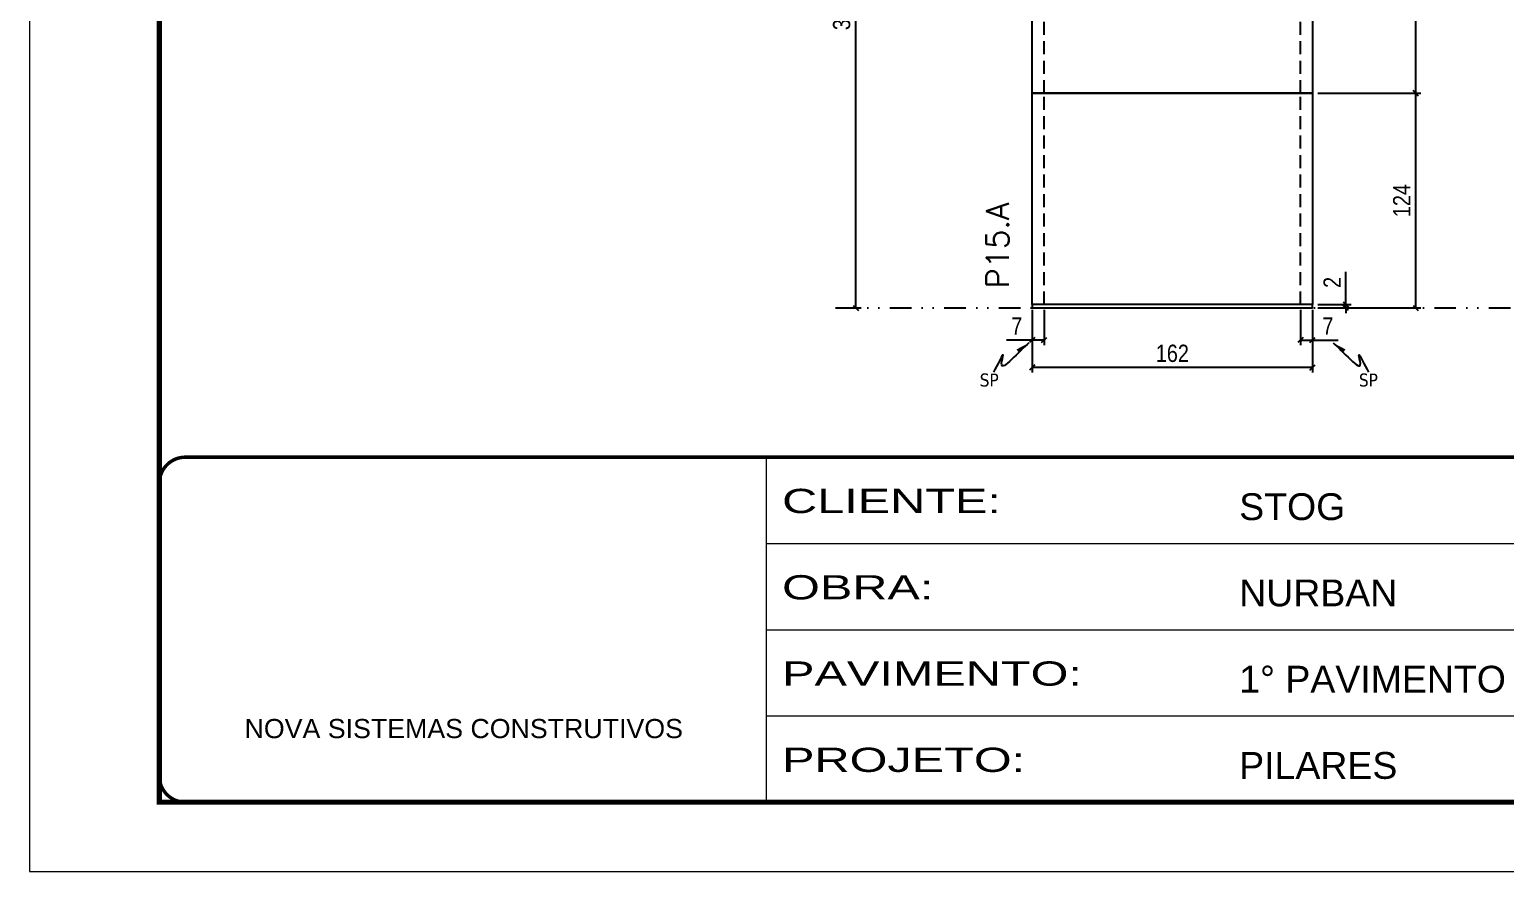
# Model space of a CAD drawing. Header units: millimetres. Extents: x 169816 to 178745, y 96537 to 113647.
# Drawn here: x 173000 to 173852, y 106874 to 107360 of the extents above; entities that cross this region are included whole.
import ezdxf

# ---------------------------------------------------------------- set-up
doc = ezdxf.new("R2010")
doc.units = ezdxf.units.MM
for name, pattern in [('CONTINUO', [0]), ('DASHED', [0.75, 0.5, -0.25]), ('DIVIDE2', [0.625, 0.25, -0.125, 0, -0.125, 0, -0.125]), ('HIDDEN', [0.375, 0.25, -0.125])]:
    doc.linetypes.add(name, pattern=pattern)
for name, color, linetype in [('COTA', 241, 'Continuous'), ('Nível', 160, 'Continuous'), ('Painéis', 200, 'Continuous'), ('Sarrafo de Pressão', 42, 'HIDDEN'), ('texto', 7, 'Continuous')]:
    doc.layers.add(name, color=color, linetype=linetype)
for name, color, linetype, lineweight in [('Folhas', 255, 'Continuous', 9), ('SARRAFO DE PRESSAO', 251, 'DASHED', 9), ('Texto Seção', 7, 'Continuous', 15)]:
    doc.layers.add(name, color=color, linetype=linetype, lineweight=lineweight)
doc.styles.add('ARIAL', font='arial.ttf')
doc.styles.add('COTA TECNICA', font='techl___.ttf', dxfattribs={"height": 10})
doc.styles.add('COTA TECNICA-50', font='techl___.ttf', dxfattribs={"height": 10})
doc.styles.add('REGUA-120', font='ROMANS.shx', dxfattribs={"height": 15})
doc.styles.get("Standard").update_dxf_attribs({"font": 'arial.ttf'})
doc.styles.add('Tecnologia', font='')
doc.styles.get('Tecnologia').set_extended_font_data('Forgotten Futurist')
doc.dimstyles.new('COTA PAINEL-50', dxfattribs={"dimtxt": 10, "dimasz": 3, "dimexe": 3, "dimexo": 3, "dimgap": 3, "dimtad": 1, "dimdec": 1, "dimzin": 12, "dimdsep": 46, "dimtxsty": 'COTA TECNICA-50', "dimblk1": 'OBLIQUE', "dimblk2": 'OBLIQUE', "dimsah": 1, "dimcen": 0.9, "dimclrd": 4, "dimclre": 4, "dimclrt": 240, "dimadec": 1, "dimazin": 3, "dimtfac": 1, "dimtdec": 1, "dimtmove": 0, "dimatfit": 3, "dimfxl": 1, "dimtolj": 1, "dimtzin": 12, "dimarcsym": 0})
doc.dimstyles.new('PAINEL', dxfattribs={"dimtxt": 10, "dimasz": 3, "dimexe": 3, "dimexo": 3, "dimgap": 3, "dimtad": 1, "dimdec": 1, "dimzin": 12, "dimdsep": 46, "dimtxsty": 'COTA TECNICA', "dimblk1": 'OBLIQUE', "dimblk2": 'OBLIQUE', "dimsah": 1, "dimcen": 0.9, "dimclrd": 4, "dimclre": 4, "dimclrt": 240, "dimadec": 1, "dimazin": 3, "dimtfac": 1, "dimtdec": 1, "dimtmove": 0, "dimatfit": 3, "dimfxl": 1, "dimtolj": 1, "dimtzin": 12, "dimarcsym": 0})
doc.dimstyles.get("Standard").update_dxf_attribs({"dimtxt": 0.18, "dimasz": 0.18, "dimexe": 0.18, "dimexo": 0.0625, "dimgap": 0.09, "dimtad": 0, "dimtih": 1, "dimtoh": 1, "dimdec": 4, "dimzin": 0, "dimdsep": 46, "dimtxsty": 'Standard', "dimcen": 0.09, "dimadec": 0, "dimazin": 0, "dimtfac": 1, "dimtdec": 4, "dimtofl": 0, "dimtmove": 0, "dimatfit": 3, "dimfxl": 1, "dimtolj": 1, "dimtzin": 0, "dimarcsym": 0})

# ---------------------------------------------------------------- blocks, each defined once
blk = doc.blocks.new('9999999999')
at = {"color": 30, "linetype": 'CONTINUO'}
for p, q in [((98564.56, 34230.21), (98564.56, 34429.45)), ((98564.56, 34379.64), (99583.98, 34379.64)), ((98564.56, 34329.83), (99487.98, 34329.83)), ((98564.56, 34280.02), (99487.98, 34280.02))]:
    blk.add_line(p, q, dxfattribs=at)
at = {"color": 30, "linetype": 'CONTINUO', "const_width": 2}
blk.add_lwpolyline([(99583.98, 34230.21), (99583.98, 34414.45, 0.414214), (99568.98, 34429.45), (98228.98, 34429.45, 0.414214), (98213.98, 34414.45), (98213.98, 34245.21, 0.414214), (98228.98, 34230.21), (99583.98, 34230.21)], format="xyb", dxfattribs=at)
at = {"layer": 'Folhas'}
blk.add_lwpolyline([(98138.98, 34190.21), (99623.98, 34190.21), (99623.98, 35240.21), (98138.98, 35240.21)], close=True, dxfattribs=at)
at = {"layer": 'Folhas', "color": 30, "const_width": 3}
blk.add_lwpolyline([(98213.98, 34230.21), (99583.98, 34230.21), (99583.98, 35200.21), (98213.98, 35200.21)], close=True, dxfattribs=at)
at = {"color": 7, "linetype": 'Continuous', "ltscale": 5, "style": 'ARIAL'}
for s, height, p in [('STOG', 15.483, (98837.68, 34393.13)), ('NURBAN', 15.483, (98837.68, 34343.32)), ('1° PAVIMENTO', 15.4829, (98837.68, 34293.51)), ('NOVA SISTEMAS CONSTRUTIVOS', 11.0592, (98263.19, 34267.21)), ('PILARES', 15.483, (98837.68, 34243.7))]:
    blk.add_text(s, height=height, dxfattribs=at).set_placement(p)
at = {"layer": 'Folhas', "color": 7, "style": 'Tecnologia', "width": 1.5}
for s, p in [('CLIENTE:', (98573.65, 34397.17)), ('OBRA:', (98573.65, 34347.31)), ('PAVIMENTO:', (98573.65, 34297.5)), ('PROJETO:', (98573.65, 34247.69))]:
    blk.add_text(s, height=14, dxfattribs=at).set_placement(p)
blk = doc.blocks.new('_Oblique')
at = {"color": 0, "linetype": 'ByBlock', "lineweight": -2}
blk.add_line((-0.5, -0.5), (0.5, 0.5), dxfattribs=at)
blk = doc.blocks.new('*D1082')
at = {"layer": 'COTA', "color": 4, "lineweight": -2, "transparency": 16777216}
for p, q in [((173467.99, 107539.64), (173479.84, 107539.64)), ((173476.84, 107199.64), (173476.84, 107539.64)), ((173467.99, 107199.64), (173479.84, 107199.64))]:
    blk.add_line(p, q, dxfattribs=at)
at = {"layer": 'Defpoints', "color": 0, "transparency": 16777216}
for p in [(173464.99, 107539.64), (173476.84, 107539.64), (173464.99, 107199.64)]:
    blk.add_point(p, dxfattribs=at)
at = {"layer": 'COTA', "color": 4, "lineweight": -2, "transparency": 16777216, "xscale": 3, "yscale": 3, "zscale": 3}
for p, rotation in [((173476.84, 107539.64), 90), ((173476.84, 107199.64), 270)]:
    blk.add_blockref('_Oblique', p, dxfattribs=dict(at, rotation=rotation))
at = {"layer": 'COTA', "color": 240, "transparency": 16777216, "insert": (173468.63, 107369.64), "char_height": 10, "attachment_point": 5, "rotation": 90, "style": 'COTA TECNICA-50'}
blk.add_mtext('\\A1;340', dxfattribs=at)
blk = doc.blocks.new('*D811')
at = {"layer": 'COTA', "color": 4, "lineweight": -2, "transparency": 16777216}
for p, q in [((173578.61, 107198.64), (173578.61, 107162.28)), ((173740.61, 107198.64), (173740.61, 107162.28)), ((173740.61, 107165.28), (173578.61, 107165.28))]:
    blk.add_line(p, q, dxfattribs=at)
at = {"layer": 'Defpoints', "color": 0, "transparency": 16777216}
for p in [(173578.61, 107201.64), (173740.61, 107201.64), (173578.61, 107165.28)]:
    blk.add_point(p, dxfattribs=at)
at = {"layer": 'COTA', "color": 4, "lineweight": -2, "transparency": 16777216, "xscale": 3, "yscale": 3, "zscale": 3, "rotation": 180}
blk.add_blockref('_Oblique', (173578.61, 107165.28), dxfattribs=at)
at = {"layer": 'COTA', "color": 4, "lineweight": -2, "transparency": 16777216, "xscale": 3, "yscale": 3, "zscale": 3}
blk.add_blockref('_Oblique', (173740.61, 107165.28), dxfattribs=at)
at = {"layer": 'COTA', "color": 240, "transparency": 16777216, "insert": (173659.61, 107173.38), "char_height": 10, "attachment_point": 5, "style": 'COTA TECNICA'}
blk.add_mtext('\\A1;162', dxfattribs=at)
blk = doc.blocks.new('*D812')
at = {"layer": 'COTA', "color": 4, "lineweight": -2, "transparency": 16777216}
for p, q in [((173733.61, 107198.64), (173733.61, 107178.13)), ((173740.61, 107196.64), (173740.61, 107178.13)), ((173733.61, 107181.13), (173740.61, 107181.13)), ((173740.61, 107181.13), (173755.34, 107181.13))]:
    blk.add_line(p, q, dxfattribs=at)
at = {"layer": 'Defpoints', "color": 0, "transparency": 16777216}
for p in [(173733.61, 107201.64), (173740.61, 107199.64), (173740.61, 107181.13)]:
    blk.add_point(p, dxfattribs=at)
at = {"layer": 'COTA', "color": 4, "lineweight": -2, "transparency": 16777216, "xscale": 3, "yscale": 3, "zscale": 3, "rotation": 180}
blk.add_blockref('_Oblique', (173733.61, 107181.13), dxfattribs=at)
at = {"layer": 'COTA', "color": 4, "lineweight": -2, "transparency": 16777216, "xscale": 3, "yscale": 3, "zscale": 3}
blk.add_blockref('_Oblique', (173740.61, 107181.13), dxfattribs=at)
at = {"layer": 'COTA', "color": 240, "transparency": 16777216, "insert": (173749.48, 107189.2), "char_height": 10, "attachment_point": 5, "style": 'COTA TECNICA-50'}
blk.add_mtext('\\A1;7', dxfattribs=at)
blk = doc.blocks.new('*D813')
at = {"layer": 'COTA', "color": 4, "lineweight": -2, "transparency": 16777216}
for p, q in [((173578.61, 107196.64), (173578.61, 107178.13)), ((173585.61, 107198.64), (173585.61, 107178.13)), ((173578.61, 107181.13), (173563.88, 107181.13)), ((173585.61, 107181.13), (173578.61, 107181.13))]:
    blk.add_line(p, q, dxfattribs=at)
at = {"layer": 'Defpoints', "color": 0, "transparency": 16777216}
for p in [(173578.61, 107199.64), (173585.61, 107201.64), (173578.61, 107181.13)]:
    blk.add_point(p, dxfattribs=at)
at = {"layer": 'COTA', "color": 4, "lineweight": -2, "transparency": 16777216, "xscale": 3, "yscale": 3, "zscale": 3, "rotation": 180}
blk.add_blockref('_Oblique', (173578.61, 107181.13), dxfattribs=at)
at = {"layer": 'COTA', "color": 4, "lineweight": -2, "transparency": 16777216, "xscale": 3, "yscale": 3, "zscale": 3}
blk.add_blockref('_Oblique', (173585.61, 107181.13), dxfattribs=at)
at = {"layer": 'COTA', "color": 240, "transparency": 16777216, "insert": (173569.75, 107189.2), "char_height": 10, "attachment_point": 5, "style": 'COTA TECNICA-50'}
blk.add_mtext('\\A1;7', dxfattribs=at)
blk = doc.blocks.new('*D814')
at = {"layer": 'COTA', "color": 4, "linetype": 'ByBlock', "lineweight": -2, "transparency": 16777216}
for p, q in [((173743.61, 107323.64), (173803.18, 107323.64)), ((173800.18, 107199.64), (173800.18, 107323.64)), ((173743.61, 107199.64), (173803.18, 107199.64))]:
    blk.add_line(p, q, dxfattribs=at)
at = {"layer": 'Defpoints', "color": 0, "linetype": 'ByBlock', "transparency": 16777216}
for p in [(173740.61, 107323.64), (173800.18, 107323.64), (173740.61, 107199.64)]:
    blk.add_point(p, dxfattribs=at)
at = {"layer": 'COTA', "color": 4, "linetype": 'ByBlock', "lineweight": -2, "transparency": 16777216, "xscale": 3, "yscale": 3, "zscale": 3}
for p, rotation in [((173800.18, 107323.64), 90), ((173800.18, 107199.64), 270)]:
    blk.add_blockref('_Oblique', p, dxfattribs=dict(at, rotation=rotation))
at = {"layer": 'COTA', "color": 240, "linetype": 'ByBlock', "transparency": 16777216, "insert": (173792.11, 107261.64), "char_height": 10, "attachment_point": 5, "rotation": 90, "style": 'COTA TECNICA'}
blk.add_mtext('\\A1;124', dxfattribs=at)
blk = doc.blocks.new('*D815')
at = {"layer": 'COTA', "color": 4, "lineweight": -2, "transparency": 16777216}
for p, q in [((173759.87, 107201.64), (173759.87, 107220.44)), ((173743.61, 107201.64), (173762.87, 107201.64)), ((173743.61, 107199.64), (173762.87, 107199.64)), ((173759.87, 107199.64), (173759.87, 107201.64)), ((173759.87, 107199.64), (173759.87, 107196.64))]:
    blk.add_line(p, q, dxfattribs=at)
at = {"layer": 'Defpoints', "color": 0, "transparency": 16777216}
for p in [(173740.61, 107201.64), (173740.61, 107199.64), (173759.87, 107199.64)]:
    blk.add_point(p, dxfattribs=at)
at = {"layer": 'COTA', "color": 4, "lineweight": -2, "transparency": 16777216, "xscale": 3, "yscale": 3, "zscale": 3}
for p, rotation in [((173759.87, 107201.64), 270), ((173759.87, 107199.64), 90)]:
    blk.add_blockref('_Oblique', p, dxfattribs=dict(at, rotation=rotation))
at = {"layer": 'COTA', "color": 240, "transparency": 16777216, "insert": (173751.87, 107214.39), "char_height": 10, "attachment_point": 5, "rotation": 90, "style": 'COTA TECNICA-50'}
blk.add_mtext('\\A1;2', dxfattribs=at)
blk = doc.blocks.new('*D816')
at = {"layer": 'COTA', "color": 4, "linetype": 'ByBlock', "lineweight": -2, "transparency": 16777216}
for p, q in [((173743.61, 107323.64), (173803.18, 107323.64)), ((173800.18, 107199.64), (173800.18, 107323.64)), ((173743.61, 107199.64), (173803.18, 107199.64))]:
    blk.add_line(p, q, dxfattribs=at)
at = {"layer": 'Defpoints', "color": 0, "linetype": 'ByBlock', "transparency": 16777216}
for p in [(173740.61, 107323.64), (173800.18, 107323.64), (173740.61, 107199.64)]:
    blk.add_point(p, dxfattribs=at)
at = {"layer": 'COTA', "color": 4, "linetype": 'ByBlock', "lineweight": -2, "transparency": 16777216, "xscale": 3, "yscale": 3, "zscale": 3}
for p, rotation in [((173800.18, 107323.64), 90), ((173800.18, 107199.64), 270)]:
    blk.add_blockref('_Oblique', p, dxfattribs=dict(at, rotation=rotation))
at = {"layer": 'COTA', "color": 240, "linetype": 'ByBlock', "transparency": 16777216, "insert": (173792.11, 107261.64), "char_height": 10, "attachment_point": 5, "rotation": 90, "style": 'COTA TECNICA'}
blk.add_mtext('\\A1;124', dxfattribs=at)
blk = doc.blocks.new('*D1090')
at = {"layer": 'COTA', "color": 4, "lineweight": -2, "transparency": 16777216}
for p, q in [((173743.61, 107445.64), (173803.18, 107445.64)), ((173800.18, 107323.64), (173800.18, 107445.64)), ((173743.61, 107323.64), (173803.18, 107323.64))]:
    blk.add_line(p, q, dxfattribs=at)
at = {"layer": 'Defpoints', "color": 0, "transparency": 16777216}
for p in [(173740.61, 107445.64), (173800.18, 107445.64), (173740.61, 107323.64)]:
    blk.add_point(p, dxfattribs=at)
at = {"layer": 'COTA', "color": 4, "lineweight": -2, "transparency": 16777216, "xscale": 3, "yscale": 3, "zscale": 3}
for p, rotation in [((173800.18, 107445.64), 90), ((173800.18, 107323.64), 270)]:
    blk.add_blockref('_Oblique', p, dxfattribs=dict(at, rotation=rotation))
at = {"layer": 'COTA', "color": 240, "transparency": 16777216, "insert": (173792.12, 107384.64), "char_height": 10, "attachment_point": 5, "rotation": 90, "style": 'COTA TECNICA'}
blk.add_mtext('\\A1;122', dxfattribs=at)

msp = doc.modelspace()

# ---------------------------------------------------------------- linework, layer by layer
at = {"layer": 'Nível', "color": 4, "linetype": 'DIVIDE2', "ltscale": 50}
msp.add_line((173464.99, 107199.64), (174444.52, 107199.64), dxfattribs=at)
at = {"layer": 'Painéis'}
for p, q in [((173578.61, 107323.64), (173578.61, 107387.64)), ((173740.61, 107387.64), (173740.61, 107323.64)), ((173578.61, 107323.64), (173740.61, 107323.64)), ((173578.61, 107201.64), (173578.61, 107323.64)), ((173740.61, 107323.64), (173578.61, 107323.64)), ((173740.61, 107323.64), (173740.61, 107201.64)), ((173740.61, 107201.64), (173578.61, 107201.64))]:
    msp.add_line(p, q, dxfattribs=at)
msp.add_lwpolyline([(173578.61, 107199.64), (173740.61, 107199.64), (173740.61, 107201.64), (173578.61, 107201.64)], close=True, dxfattribs=at)
at = {"layer": 'Sarrafo de Pressão', "ltscale": 30}
for p, q in [((173585.61, 107323.64), (173585.61, 107445.64)), ((173733.61, 107323.64), (173733.61, 107445.64)), ((173585.61, 107201.64), (173585.61, 107323.64)), ((173733.61, 107201.64), (173733.61, 107323.64))]:
    msp.add_line(p, q, dxfattribs=at)

# ---------------------------------------------------------------- block references
at = {"layer": 'SARRAFO DE PRESSAO', "color": 6, "linetype": 'ByBlock'}
msp.add_blockref('9999999999', (74860.54, 72684.02), dxfattribs=at)

# ---------------------------------------------------------------- texts
at = {"layer": 'texto', "color": 0, "char_height": 7.5, "attachment_point": 5}
for insert in [(173553.84, 107157.96), (173772.86, 107157.96)]:
    msp.add_mtext('{\\fTahoma|b0|i0|c0|p34;\\C4;SP}', dxfattribs=dict(at, insert=insert))
at = {"layer": 'Texto Seção', "insert": (173565.14, 107210.89), "char_height": 13, "width": 285.3299, "attachment_point": 7, "rotation": 90, "style": 'REGUA-120'}
msp.add_mtext('P15.A', dxfattribs=at)

# ---------------------------------------------------------------- dimensions: what is measured, and where the dimension line sits
at = {"layer": 'COTA'}
for base, p1, p2, angle, dimstyle, picture, middle in [((173476.84, 107539.64), (173464.99, 107199.64), (173464.99, 107539.64), 90, 'COTA PAINEL-50', '*D1082', (173468.63, 107369.64)), ((173800.18, 107445.64), (173740.61, 107323.64), (173740.61, 107445.64), 90, 'PAINEL', '*D1090', (173792.12, 107384.64)), ((173578.61, 107181.13), (173585.61, 107201.64), (173578.61, 107199.64), 180, 'COTA PAINEL-50', '*D813', (173569.75, 107189.2))]:
    dim = msp.add_linear_dim(base=base, p1=p1, p2=p2, angle=angle, dimstyle=dimstyle, dxfattribs=at)
    dim.commit()
    dim.dimension.update_dxf_attribs({"geometry": picture, "text_midpoint": middle})
at = {"layer": 'COTA', "linetype": 'ByBlock'}
for picture in ['*D814', '*D816']:
    dim = msp.add_aligned_dim(p1=(173740.61, 107199.64), p2=(173740.61, 107323.64), distance=-59.57, dimstyle='PAINEL', dxfattribs=at)
    dim.commit()
    dim.dimension.update_dxf_attribs({"geometry": picture, "text_midpoint": (173792.11, 107261.64)})
at = {"layer": 'COTA'}
dim = msp.add_linear_dim(base=(173759.87, 107199.64), p1=(173740.61, 107201.64), p2=(173740.61, 107199.64), angle=90, dimstyle='COTA PAINEL-50', dxfattribs=at)
dim.commit()
dim.dimension.update_dxf_attribs({"geometry": '*D815', "text_midpoint": (173759.87, 107214.39), "dimtype": 160})
dim = msp.add_linear_dim(base=(173578.61, 107165.28), p1=(173740.61, 107201.64), p2=(173578.61, 107201.64), angle=180, dimstyle='PAINEL', override={"dimarcsym": 2}, dxfattribs=at)
dim.commit()
dim.dimension.update_dxf_attribs({"geometry": '*D811', "text_midpoint": (173659.61, 107173.38)})
dim = msp.add_linear_dim(base=(173740.61, 107181.13), p1=(173733.61, 107201.64), p2=(173740.61, 107199.64), dimstyle='COTA PAINEL-50', dxfattribs=at)
dim.commit()
dim.dimension.update_dxf_attribs({"geometry": '*D812', "text_midpoint": (173749.48, 107189.2)})

# ---------------------------------------------------------------- leaders
at = {"layer": 'COTA', "path_type": 1}
for points in [[(173576.78, 107179.46), (173561, 107167.62), (173561.92, 107172.43), (173556.37, 107162.65)], [(173752.44, 107179.46), (173768.23, 107167.62), (173767.3, 107172.43), (173772.85, 107162.65)]]:
    msp.add_leader(points, dimstyle='Standard', override={"dimasz": 8}, dxfattribs=at)

doc.saveas('drawing.dxf')
